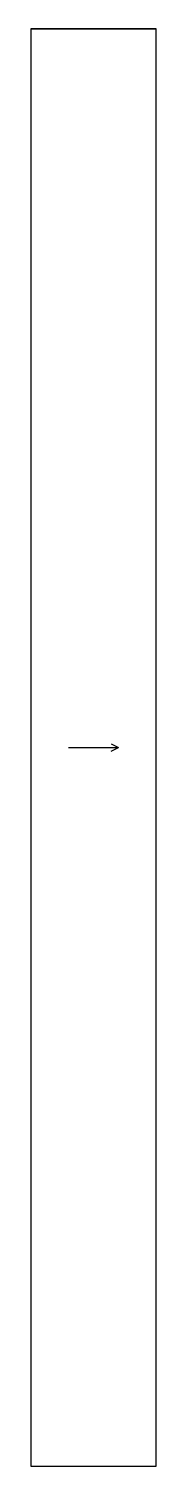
# Model space of a CAD drawing. Header units: millimetres. Extents: x 0 to 57, y 0 to 655.
import ezdxf

# ---------------------------------------------------------------- set-up
doc = ezdxf.new("R2010")
doc.units = ezdxf.units.MM
for name, color, linetype in [('EDGE_BANDING', 7, 'Continuous'), ('GRAIN_DIRECTION', 3, 'Continuous'), ('OUTSIDE_THROUGH', 7, 'Continuous')]:
    doc.layers.add(name, color=color, linetype=linetype)

msp = doc.modelspace()

# ---------------------------------------------------------------- linework, layer by layer
at = {"layer": 'EDGE_BANDING'}
for p in [(0, 655), (57, 0)]:
    msp.add_line(p, (57, 655), dxfattribs=at)
at = {"layer": 'GRAIN_DIRECTION'}
for p in [(17.1, 327.5), (36.48, 329.21), (36.48, 325.79)]:
    msp.add_line(p, (39.9, 327.5), dxfattribs=at)
at = {"layer": 'OUTSIDE_THROUGH'}
msp.add_lwpolyline([(0, 0), (57, 0), (57, 655), (0, 655)], close=True, dxfattribs=at)

doc.saveas('drawing.dxf')
